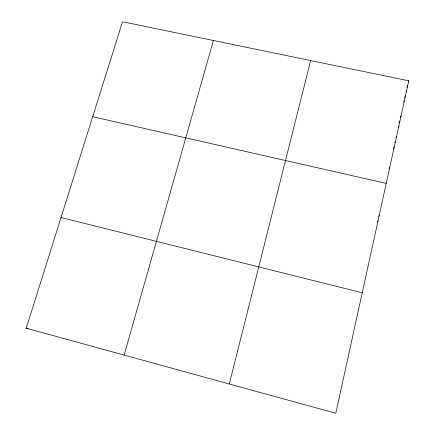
<?xml version="1.0" encoding="UTF-8"?>
<svg xmlns="http://www.w3.org/2000/svg" width="435" height="435" viewBox="0 0 435 435"><rect width="100%" height="100%" fill="white"/><g stroke="black" fill="none" stroke-linecap="round" stroke-linejoin="round"><path stroke-width="0.65" d="M408.753 80.801L335.798 413.25L26.247 328.202L122.529 21.75L408.753 80.801L408.193 81.954M229.294 383.991L310.644 60.557M124.138 355.096L213.4 40.498M406.823 87.478L407.66 85.782M406.013 91.888L406.562 90.774M404.642 97.429L405.463 95.787M403.745 102.018L404.36 100.811M400.434 117.124L401.032 115.982M399.02 122.752L399.917 121.071M398.204 127.27L398.797 126.177M395.959 137.482L396.546 136.432M394.752 142.762L395.415 141.587M393.294 148.476L394.279 146.758M389.069 168.633L389.706 167.6M378.521 216.385L379.2 215.477M377.205 221.932L378.01 220.882M26.247 328.202L28.096 328.387M92.693 116.705L386.236 183.407M61.014 217.549L362.235 292.771"/></g></svg>
